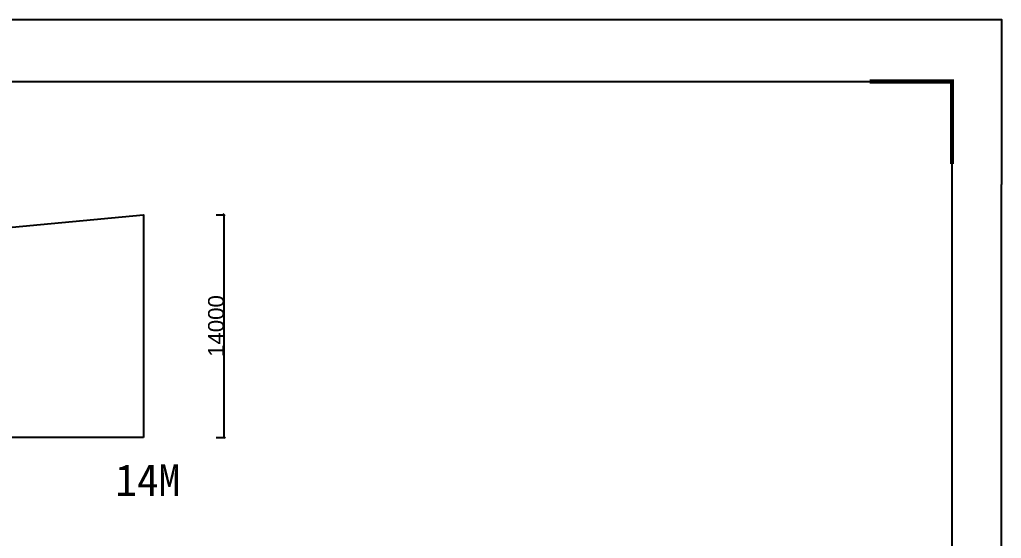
# Model space of a CAD drawing. Header units: inches. Extents: x -449189 to -231461, y -105857 to 48108.
# Drawn here: x -293235 to -231461, y 15486 to 48108 of the extents above; entities that cross this region are included whole.
import ezdxf

# ---------------------------------------------------------------- set-up
doc = ezdxf.new("R2010")
doc.units = ezdxf.units.IN
doc.header["$MEASUREMENT"] = 0
doc.layers.add('AREATEXT', color=3, linetype='Continuous')
doc.layers.add('WALL', color=255, linetype='Continuous')
doc.styles.add('BLKBLD', font='STXIHEI.TTF', dxfattribs={"height": 0.45})
doc.styles.get("Standard").update_dxf_attribs({"font": 'arial.ttf'})
doc.dimstyles.new('DIM-200MM', dxfattribs={"dimtxt": 1000, "dimasz": 120, "dimexe": 10, "dimexo": 10, "dimgap": 0.7, "dimtad": 1, "dimdec": 0, "dimrnd": 5, "dimzin": 1, "dimdsep": 46, "dimtxsty": 'Standard', "dimblk": 'OBLIQUE', "dimcen": 0.5, "dimdle": 1, "dimclrd": 256, "dimclre": 256, "dimclrt": 7, "dimaunit": 1, "dimadec": 0, "dimazin": 0, "dimtfac": 1, "dimtdec": 0, "dimtix": 1, "dimtmove": 2, "dimatfit": 3, "dimfxl": 0, "dimtolj": 1, "dimtzin": 1, "dimarcsym": 0})

# ---------------------------------------------------------------- blocks, each defined once
blk = doc.blocks.new('_Oblique')
at = {"color": 0, "linetype": 'ByBlock', "lineweight": -2}
blk.add_line((-0.5, -0.5), (0.5, 0.5), dxfattribs=at)
blk = doc.blocks.new('*D211')
at = {"layer": 'DEFPOINTS', "color": 0, "transparency": 16777216}
for p in [(-285448, 35838), (-280360, 35838), (-285448, 21838)]:
    blk.add_point(p, dxfattribs=at)
at = {"layer": 'WALL', "lineweight": -2, "transparency": 16777216}
for p, q in [((-280860, 35838), (-280350, 35838)), ((-280360, 21837), (-280360, 35839)), ((-280860, 21838), (-280350, 21838))]:
    blk.add_line(p, q, dxfattribs=at)
at = {"layer": 'WALL', "lineweight": -2, "transparency": 16777216, "xscale": 120, "yscale": 120, "zscale": 120}
for p, rotation in [((-280360, 35838), 90), ((-280360, 21838), 270)]:
    blk.add_blockref('_Oblique', p, dxfattribs=dict(at, rotation=rotation))
at = {"layer": 'WALL', "color": 7, "transparency": 16777216, "insert": (-280871, 28838), "char_height": 1000, "attachment_point": 5, "rotation": 90}
blk.add_mtext('\\A1;14000', dxfattribs=at)

msp = doc.modelspace()

# ---------------------------------------------------------------- linework, layer by layer
for points in [[(-449188.8899, -95488.6722), (-449188.8899, 48108.1278), (-241828.8899, 48108.1278)], [(-241828.8899, 48108.1278), (-231460.8899, 48108.1278), (-231460.8899, 37740.1278)], [(-241828.8899, -105856.6722), (-231460.8899, -105856.6722), (-231460.8899, 37740.1278)], [(-285448.0417, 21837.6179), (-349347.9542, 21837.6179), (-349347.9542, 29837.6179), (-285448.0417, 35837.6179), (-285448.0417, 21837.6179)]]:
    msp.add_lwpolyline(points)
msp.add_lwpolyline([(-446078.4899, 44220.1278), (-234571.2899, 44220.1278), (-234571.2899, -101968.6722), (-446078.4899, -101968.6722)], close=True)
at = {"const_width": 259.2}
msp.add_lwpolyline([(-234571.2899, 39036.1278), (-234571.2899, 44220.1278), (-239755.2899, 44220.1278)], dxfattribs=at)

# ---------------------------------------------------------------- texts
at = {"layer": 'AREATEXT', "color": 1, "style": 'BLKBLD'}
msp.add_text('14M', height=2000, dxfattribs=at).set_placement((-287212.4269, 18148.8666))

# ---------------------------------------------------------------- dimensions: what is measured, and where the dimension line sits
at = {"layer": 'WALL', "color": 0}
dim = msp.add_aligned_dim(p1=(-285448.0417, 21837.6179), p2=(-285448.0417, 35837.6179), distance=-5087.8849, dimstyle='DIM-200MM', override={"dimtxsty": 'Standard'}, dxfattribs=at)
dim.commit()
dim.dimension.update_dxf_attribs({"geometry": '*D211', "text_midpoint": (-280871.4298, 28837.6179)})

doc.saveas('drawing.dxf')
